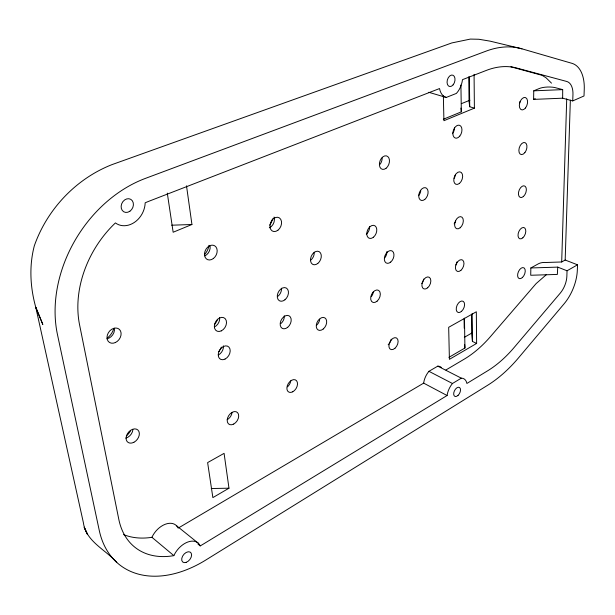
<?xml version="1.0" encoding="UTF-8"?>
<svg xmlns="http://www.w3.org/2000/svg" width="615" height="615" viewBox="0 0 615 615"><rect width="100%" height="100%" fill="white"/><g stroke="black" fill="none" stroke-linecap="round" stroke-linejoin="round"><path stroke-width="0.92" d="M530.845 267.963L530.722 275.259L557.344 274.428L557.744 267.118L530.845 267.963L538.456 263.766A8.418 3.928 1.1 0 1 545.974 262.482L561.687 261.982L565.17 260.03L577.531 264.811L577.324 270.269A33.81 18.412 -67.1 0 1 564.109 303.795L518.553 357.822A121.032 71.025 -66.4 0 1 487.634 385.274L205.894 559.973A111.538 75.13 -53.1 0 1 99.253 530.368L57.464 334.575A120.271 92.65 -58.4 0 1 145.386 178.404L486.227 51.083A128.335 78.205 -70.2 0 1 521.974 48.839L571.95 63.33A37.4 21.364 -72.7 0 1 584.25 89.582L584.004 95.978L572.734 100.914L562.656 98.192L533.605 99.392L533.751 90.828L539.163 88.568A12.215 4.128 -0.4 0 1 554.684 87.507L562.694 89.621L562.656 98.192M561.687 261.982L566.723 98.846M565.17 260.03L570.359 100.099M577.531 264.811L567.045 270.777L566.861 276.266A16.905 9.202 -67.1 0 1 560.211 293.186L514.117 347.521A102.79 60.27 -66.4 0 1 487.572 370.845L466.908 383.445A14.775 8.472 -62.9 0 0 461.312 378.156L437.772 366.148L428.924 371.314A14.506 8.556 -62.8 0 0 423.658 383.13L181.233 526.325A87.145 60.139 -52.5 0 1 178.112 528.093M572.734 100.914L572.957 94.472A18.696 10.678 -72.7 0 0 566.684 81.449L516.585 68.011A108.978 66.351 -70.2 0 0 486.311 70.418L462.495 79.65A17.366 11.124 -73.7 0 1 456.392 93.411L446.236 97.439L428.755 92.288M546.22 274.782L536.38 283.369A13.407 9.64 -19.6 0 0 535.496 284.307L490.532 336.513A100.86 60.862 -66.5 0 1 464.087 359.245L445.929 369.969M461.312 378.156L452.455 383.499A14.775 8.472 -62.9 0 0 447.082 395.522L203.373 544.052A89.144 60.001 -53.1 0 1 200.221 545.897A18.296 11.662 -51.4 0 0 187.744 542.053A18.296 11.662 -51.4 0 0 173.861 555.637A89.144 60.001 -53.1 0 1 118.803 519.321L79.566 324.797A96.109 73.961 -58.4 0 1 115.412 222.922A21.033 17.182 -62 0 0 134.431 222.376A21.033 17.182 -62 0 0 145.178 202.812A96.109 73.961 -58.4 0 1 149.007 201.22L439.541 88.552A17.366 11.124 -73.7 0 0 446.236 97.439M448.912 357.361L464.925 348.021L464.471 318.132M228.98 488.195L212.867 497.612L207.624 462.595L224.083 453.355L228.98 488.195L211.245 488.533M476.625 343.431L449.411 359.345L448.673 327.303L476.325 311.774L476.625 343.431L472.428 341.433L471.805 334.337L471.567 314.38M464.31 337.351L472.335 332.738M533.605 99.392L535.25 98.692M443.307 119.264L461.327 111.861L460.927 85.454M186.506 185.822L191.942 224.498L173.153 232.239L167.295 193.118M474.073 74.353L474.396 108.148L443.922 120.694L443.354 95.879M461.35 103.674L469.921 100.207M533.751 90.828L562.694 89.621M171.662 225.205L191.942 224.498M521.974 48.839L490.186 41.167L478.854 39.26L470.383 39.083L451.856 42.927L112.076 164.589C75.983 178.704 47.117 209.315 34.332 245.785C29.013 265.934 30.173 287.397 35.793 307.362L83.417 522.819C85.816 541.361 105.749 549.818 116.781 562.425M510.934 66.797L542.199 75.368L546.105 77.836L551.509 83.171M468.761 76.821L469.053 101.513L469.722 106.764L474.396 108.148M557.744 267.118L567.045 270.777M428.924 371.314L452.455 383.499M423.658 383.13L447.082 395.522M176.42 525.633L198.553 543.429M198.007 544.114L200.221 545.897M123.553 534.589A87.145 60.139 -52.5 0 0 151.928 537.302L173.861 555.637M460.919 108.071L461.327 111.861M464.648 344.385L464.925 348.021M460.474 85.093L460.504 87.007M464.079 318.693L464.233 328.256M469.376 77.044L469.722 106.764M472.112 313.673L472.428 341.433M151.928 537.302A17.897 11.708 -50.9 0 1 165.197 524.288A17.897 11.708 -50.9 0 1 177.766 527.409M437.772 366.148A14.506 8.556 -62.8 0 1 441.424 367.547M221.339 347.114A13.345 9.625 -58 0 1 218.84 351.634M217.595 319.254A13.499 9.909 -59 0 1 214.52 324.505M209.008 245.331A13.914 10.639 -62.3 0 1 204.933 254.149M272.53 218.848A13.361 9.825 -65.7 0 1 269.793 225.144M130.549 430.769A14.153 10.247 -51.1 0 1 126.575 435.758M113.667 328.933A14.691 11.454 -53.3 0 1 107.264 338.058M232.07 412.411A7.219 4.951 -56.2 0 1 227.181 419.684M223.391 345.838A7.418 5.312 -58.1 0 1 218.348 354.97M219.632 317.663A7.503 5.474 -59.1 0 1 214.512 326.911M281.493 288.197A7.196 5.081 -62.4 0 1 278.018 296.176M284.299 315.703A7.103 4.943 -61.4 0 1 280.871 323.567M290.757 380.8A6.911 4.628 -59.2 0 1 287.459 386.835M210.115 246.331A7.734 5.881 -62.3 0 1 204.818 255.848M274.029 217.049A7.426 5.427 -65.7 0 1 269.339 227.827M319.746 319.3A6.88 4.651 -62.2 0 1 316.456 325.32M314.219 252.212A7.096 4.951 -64.9 0 1 310.783 260.099M369.646 226.558A6.842 4.597 -67 0 1 366.317 234.161M373.305 292.064A6.634 4.328 -64.5 0 1 371.276 296.691M456.884 261.944A6.227 3.805 -66.8 0 1 455.83 264.965M455.692 221.016A6.365 3.951 -68.3 0 1 454.147 223.868M455.285 175.175A6.519 4.097 -69.9 0 1 454.193 178.358M454.562 127.42A6.68 4.251 -71.8 0 1 452.402 133.724M520.013 101.475A6.411 3.836 -72.7 0 1 519.59 103.082M132.909 429.616A7.864 5.666 -51.3 0 1 125.798 438.118M114.375 328.202A8.172 6.335 -53.5 0 1 106.956 338.773M391.217 339.18A6.396 4.021 -63.1 0 1 388.188 344.777M423.781 279.079A6.373 3.99 -65.8 0 1 421.829 283.523M386.904 251.543A6.665 4.367 -66.2 0 1 384.782 257.8M420.76 190.873A6.665 4.32 -69.1 0 1 418.723 195.516M382.123 157.84A6.996 4.736 -70.2 0 1 379.909 164.443M87.392 534.243L84.217 527.24L87.392 534.243M42.781 324.366L35.793 307.362L42.781 324.366M129.873 211.245A7.149 5.843 -62 0 0 130.803 199.36A7.149 5.843 -62 0 0 121.147 206.125A7.149 5.843 -62 0 0 129.873 211.245M453.109 84.855A5.904 3.782 -73.7 0 0 452.948 75.215A5.904 3.782 -73.7 0 0 447.051 82.31A5.904 3.782 -73.7 0 0 453.109 84.855M186.107 562.379A6.219 3.967 -51.4 0 0 191.188 553.131A6.219 3.967 -51.4 0 0 182.64 556.075A6.219 3.967 -51.4 0 0 186.107 562.379M458.06 395.368A5.028 2.875 -62.9 0 0 459.482 387.465A5.028 2.875 -62.9 0 0 453.77 392.824A5.028 2.875 -62.9 0 0 458.06 395.368M317.786 263.466A7.142 4.951 -64.9 0 0 319.354 251.766A7.142 4.951 -64.9 0 0 310.567 258.761A7.142 4.951 -64.9 0 0 317.786 263.466M323.282 328.971A6.926 4.643 -62.3 0 0 324.812 317.855A6.926 4.643 -62.3 0 0 316.325 324.928A6.926 4.643 -62.3 0 0 323.282 328.971M377.049 301.219A6.673 4.32 -64.5 0 0 378.694 290.411A6.673 4.32 -64.5 0 0 370.745 297.114A6.673 4.32 -64.5 0 0 377.049 301.219M373.405 237.244A6.88 4.589 -67 0 0 375.089 225.897A6.88 4.589 -67 0 0 366.878 232.516A6.88 4.589 -67 0 0 373.405 237.244M522.835 237.828A5.996 3.452 -68.3 0 0 524.718 227.973A5.996 3.452 -68.3 0 0 518.161 233.738A5.996 3.452 -68.3 0 0 522.835 237.828M460.889 270.354A6.265 3.798 -66.7 0 0 462.672 260.13A6.265 3.798 -66.7 0 0 455.561 266.295A6.265 3.798 -66.7 0 0 460.889 270.354M459.443 183.408A6.557 4.09 -69.9 0 0 461.296 172.492A6.557 4.09 -69.9 0 0 453.885 178.542A6.557 4.09 -69.9 0 0 459.443 183.408M524.864 152.628A6.281 3.698 -71.1 0 0 525.01 142.619A6.281 3.698 -71.1 0 0 518.868 150.368A6.281 3.698 -71.1 0 0 524.864 152.628M523.35 196.546A6.135 3.575 -69.7 0 0 525.264 186.383A6.135 3.575 -69.7 0 0 518.583 192.095A6.135 3.575 -69.7 0 0 523.35 196.546M460.181 227.758A6.404 3.944 -68.2 0 0 462.003 217.195A6.404 3.944 -68.2 0 0 454.739 223.307A6.404 3.944 -68.2 0 0 460.181 227.758M461.565 311.313A6.135 3.652 -65.4 0 0 463.318 301.404A6.135 3.652 -65.4 0 0 456.345 307.608A6.135 3.652 -65.4 0 0 461.565 311.313M522.343 277.58A5.873 3.329 -67.1 0 0 524.188 268.017A5.873 3.329 -67.1 0 0 517.745 273.829A5.873 3.329 -67.1 0 0 522.343 277.58M525.441 108.025A6.442 3.828 -72.6 0 0 525.594 97.608A6.442 3.828 -72.6 0 0 519.329 105.403A6.442 3.828 -72.6 0 0 525.441 108.025M459.766 136.123A6.727 4.244 -71.7 0 0 459.613 125.322A6.727 4.244 -71.7 0 0 452.863 133.57A6.727 4.244 -71.7 0 0 459.766 136.123M386.02 168.318A7.034 4.728 -70.1 0 0 387.781 156.533A7.034 4.728 -70.1 0 0 379.478 162.967A7.034 4.728 -70.1 0 0 386.02 168.318M424.804 199.406A6.704 4.313 -69 0 0 426.602 188.267A6.704 4.313 -69 0 0 418.853 194.54A6.704 4.313 -69 0 0 424.804 199.406M390.671 262.098A6.704 4.359 -66.2 0 0 392.362 251.12A6.704 4.359 -66.2 0 0 384.437 257.685A6.704 4.359 -66.2 0 0 390.671 262.098M427.686 287.789A6.404 3.982 -65.7 0 0 429.416 277.373A6.404 3.982 -65.7 0 0 421.99 283.753A6.404 3.982 -65.7 0 0 427.686 287.789M394.938 348.29A6.434 4.013 -63.1 0 0 396.575 338.012A6.434 4.013 -63.1 0 0 388.988 344.669A6.434 4.013 -63.1 0 0 394.938 348.29M213.32 258.554A7.787 5.881 -62.3 0 0 214.65 245.777A7.787 5.881 -62.3 0 0 204.541 253.372A7.787 5.881 -62.3 0 0 213.32 258.554M277.88 230.264A7.472 5.427 -65.6 0 0 279.379 217.895A7.472 5.427 -65.6 0 0 269.993 225.059A7.472 5.427 -65.6 0 0 277.88 230.264M284.906 299.812A7.242 5.074 -62.5 0 0 286.382 288.089A7.242 5.074 -62.5 0 0 277.327 295.346A7.242 5.074 -62.5 0 0 284.906 299.812M221.262 330.885A7.549 5.474 -59.2 0 0 225.236 318.716A7.549 5.474 -59.2 0 0 214.789 323.682A7.549 5.474 -59.2 0 0 221.262 330.885M287.689 327.326A7.149 4.935 -61.4 0 0 289.15 315.849A7.149 4.935 -61.4 0 0 280.232 323.136A7.149 4.935 -61.4 0 0 287.689 327.326M225.029 359.083A7.465 5.312 -58.2 0 0 228.949 347.121A7.465 5.312 -58.2 0 0 218.671 352.195A7.465 5.312 -58.2 0 0 225.029 359.083M292.755 391.793A6.957 4.62 -59.3 0 0 296.507 380.685A6.957 4.62 -59.3 0 0 287.328 385.62A6.957 4.62 -59.3 0 0 292.755 391.793M233.7 424.066A7.265 4.951 -56.3 0 0 237.513 412.58A7.265 4.951 -56.3 0 0 227.619 417.9A7.265 4.951 -56.3 0 0 233.7 424.066M133.862 442.3A7.918 5.666 -51.5 0 0 137.822 429.954A7.918 5.666 -51.5 0 0 126.498 435.797A7.918 5.666 -51.5 0 0 133.862 442.3M115.312 342.578A8.226 6.342 -53.7 0 0 119.448 329.44A8.226 6.342 -53.7 0 0 107.417 334.883A8.226 6.342 -53.7 0 0 115.312 342.578"/></g></svg>
